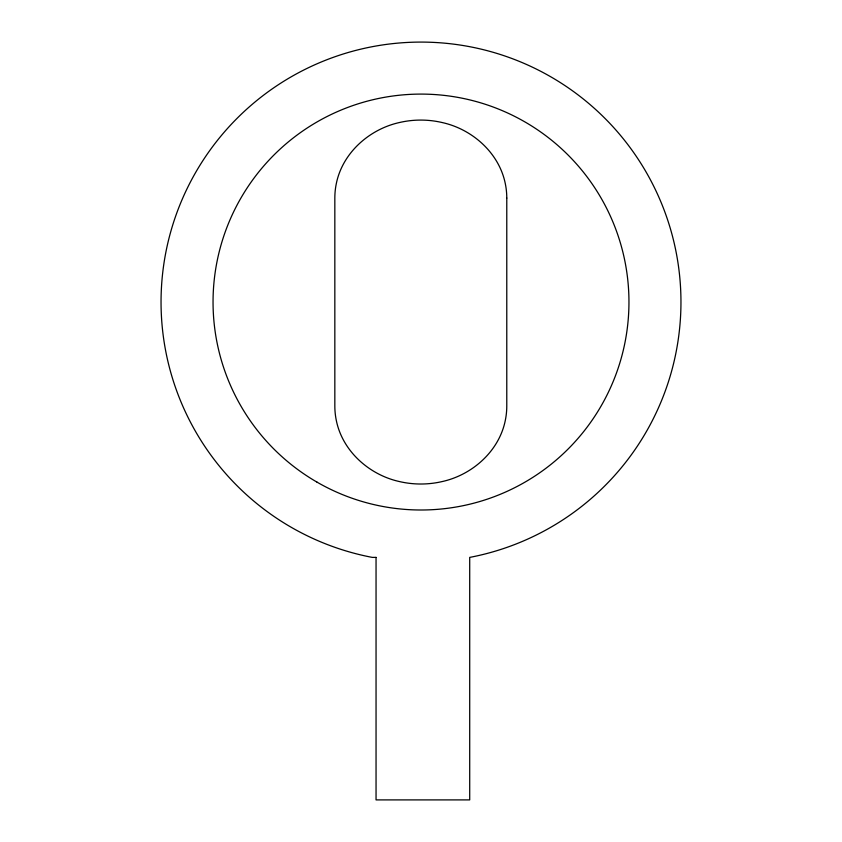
<?xml version="1.0" encoding="UTF-8"?>
<svg xmlns="http://www.w3.org/2000/svg" width="842" height="842" viewBox="0 0 842 842"><rect width="100%" height="100%" fill="white"/><g stroke="black" fill="none" stroke-linecap="round" stroke-linejoin="round"><path stroke-width="1.26" d="M506.779 198.07L506.779 406.097A70.981 70.981 0 0 1 505.242 420.716C498.938 451.396 472.141 474.983 442.103 481.582A94.378 94.378 0 0 1 399.35 481.54C369.333 474.899 342.578 451.259 336.337 420.568A70.97 70.97 0 0 1 334.832 405.949L334.832 198.07A70.97 70.97 0 0 1 336.347 183.451C342.62 152.76 369.406 129.163 399.424 122.532A94.378 94.378 0 0 1 442.187 122.543C472.215 129.152 498.99 152.77 505.263 183.451A70.97 70.97 0 0 1 506.779 198.07M376.048 557.393L372.29 557.393A259.946 259.946 0 0 1 204.48 158.191A259.946 259.946 0 0 1 637.52 158.191A259.946 259.946 0 0 1 469.71 557.393L469.71 799.9L376.048 799.9L376.048 557.393M317.024 482.14A207.953 207.953 0 0 0 628.953 302.046A207.953 207.953 0 0 0 317.024 121.953A207.953 207.953 0 0 0 317.024 482.14"/></g></svg>
